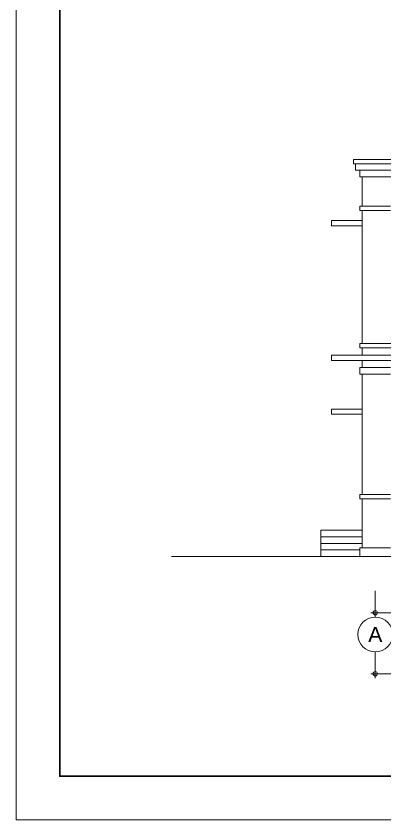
# Model space of a CAD drawing. Header units: millimetres. Extents: x -11 to 1593, y -101 to 195.
# Drawn here: x 1247.21 to 1255.66, y 118 to 136.42 of the extents above; entities that cross this region are included whole.
import ezdxf
from ezdxf.enums import TextEntityAlignment as Align

# ---------------------------------------------------------------- set-up
doc = ezdxf.new("R2010")
doc.units = ezdxf.units.MM
for name, color, linetype, lineweight in [('ars', 11, 'Continuous', 5), ('GRS KOP', 1, 'Continuous', 35), ('kop', 7, 'Continuous', 20), ('lan', 7, 'Continuous', 15), ('not', 7, 'Continuous', 20), ('tem', 5, 'Continuous', 20), ('u', 6, 'Continuous', 20)]:
    doc.layers.add(name, color=color, linetype=linetype, lineweight=lineweight)
doc.styles.add('BARU', font='complex.shx')
doc.styles.add('S', font='SIMPLEX', dxfattribs={"width": 1.1})
doc.styles.get("Standard").update_dxf_attribs({"font": 'ARIALUNI.TTF'})
doc.dimstyles.new('SK100', dxfattribs={"dimtxt": 0.25, "dimasz": 0.1, "dimexe": 0.1, "dimexo": 0, "dimgap": 0.15, "dimtad": 1, "dimdec": 0, "dimlfac": 100, "dimzin": 12, "dimdsep": 46, "dimtxsty": 'Standard', "dimblk": 'BULAT', "dimcen": 0.1, "dimclrd": 256, "dimclre": 256, "dimclrt": 256, "dimadec": 0, "dimazin": 3, "dimtfac": 1, "dimtdec": 0, "dimtofl": 0, "dimtmove": 0, "dimatfit": 3, "dimldrblk": 'BULAT', "dimfxl": 0.18, "dimtolj": 1, "dimtzin": 0, "dimlwd": -1, "dimlwe": -1, "dimarcsym": 0})

# ---------------------------------------------------------------- blocks, each defined once
blk = doc.blocks.new('BULAT')
for p, q in [((-1, 0), (1, 0)), ((0, -1), (0, 1))]:
    blk.add_line(p, q)
blk.add_circle((0, 0), 0.5)
blk = doc.blocks.new('*D42')
at = {"layer": 'Defpoints', "color": 0, "ltscale": 0.15}
for p in [(1255.439, 123.249), (1258.439, 123.249), (1258.439, 122.749)]:
    blk.add_point(p, dxfattribs=at)
at = {"layer": 'u', "ltscale": 0.15}
for p, q in [((1255.439, 123.249), (1255.439, 122.649)), ((1258.439, 123.249), (1258.439, 122.649)), ((1255.539, 122.749), (1258.339, 122.749))]:
    blk.add_line(p, q, dxfattribs=at)
at = {"layer": 'u', "ltscale": 0.15, "xscale": 0.1, "yscale": 0.1, "zscale": 0.1, "rotation": 180}
blk.add_blockref('BULAT', (1255.439, 122.749), dxfattribs=at)
at = {"layer": 'u', "ltscale": 0.15, "xscale": 0.1, "yscale": 0.1, "zscale": 0.1}
blk.add_blockref('BULAT', (1258.439, 122.749), dxfattribs=at)
at = {"layer": 'u', "ltscale": 0.15, "insert": (1256.939, 123.027), "char_height": 0.25, "attachment_point": 5}
blk.add_mtext('\\A1;300', dxfattribs=at)
blk = doc.blocks.new('*D43')
at = {"layer": 'Defpoints', "color": 0, "ltscale": 0.15}
for p in [(1255.439, 121.849), (1264.439, 121.849), (1264.439, 121.349)]:
    blk.add_point(p, dxfattribs=at)
at = {"layer": 'u', "ltscale": 0.15}
for p, q in [((1255.439, 121.849), (1255.439, 121.249)), ((1264.439, 121.849), (1264.439, 121.249)), ((1255.539, 121.349), (1264.339, 121.349))]:
    blk.add_line(p, q, dxfattribs=at)
at = {"layer": 'u', "ltscale": 0.15, "xscale": 0.1, "yscale": 0.1, "zscale": 0.1, "rotation": 180}
blk.add_blockref('BULAT', (1255.439, 121.349), dxfattribs=at)
at = {"layer": 'u', "ltscale": 0.15, "xscale": 0.1, "yscale": 0.1, "zscale": 0.1}
blk.add_blockref('BULAT', (1264.439, 121.349), dxfattribs=at)
at = {"layer": 'u', "ltscale": 0.15, "insert": (1259.939, 121.627), "char_height": 0.25, "attachment_point": 5}
blk.add_mtext('\\A1;900', dxfattribs=at)
blk = doc.blocks.new('NAV')
blk.add_circle((0, -0.4), 0.4)
at = {"style": 'S', "width": 0.75, "flags": 4}
blk.add_attdef('AV', text='', height=0.3, dxfattribs=at).set_placement((0, -0.4), align=Align.MIDDLE)
blk = doc.blocks.new('kop')
at = {"layer": 'GRS KOP'}
blk.add_lwpolyline([(1, 54), (83, 54), (83, 1), (1, 1)], close=True, dxfattribs=at)
at = {"layer": 'kop', "color": 7}
for p, q in [((0, 55), (0, 0)), ((0, 0), (84, 0))]:
    blk.add_line(p, q, dxfattribs=at)
at = {"layer": 'kop', "style": 'BARU', "flags": 4}
for p, height in [((73.8, 5.4), 0.35), ((80.303, 5.382), 0.25), ((73.8, 4.9), 0.35), ((80.303, 4.882), 0.25), ((73.8, 4.4), 0.35), ((80.303, 4.382), 0.25)]:
    blk.add_attdef('-', p, '', height=height, dxfattribs=at)
at = {"layer": 'kop', "flags": 4}
for tag, p in [('AR-00', (78.057, 2.648)), ('00', (81.238, 2.647))]:
    blk.add_attdef(tag, text='', height=0.35, dxfattribs=at).set_placement(p, align=Align.MIDDLE)

msp = doc.modelspace()

# ---------------------------------------------------------------- linework, layer by layer
at = {"layer": 'ars'}
for p, q in [((1264.1393, 128.9166), (1255.0893, 128.9166)), ((1255.0893, 128.9166), (1255.0893, 128.8166)), ((1264.1393, 128.8166), (1255.0893, 128.8166))]:
    msp.add_line(p, q, dxfattribs=at)
at = {"layer": 'lan'}
for p, q in [((1254.9393, 133.1366), (1264.4393, 133.1366)), ((1254.9393, 133.1366), (1254.9393, 133.0366)), ((1254.9393, 133.0366), (1264.4393, 133.0366)), ((1254.9893, 133.0366), (1254.9893, 132.8866)), ((1254.9893, 132.8866), (1264.3893, 132.8866)), ((1255.0893, 132.8866), (1255.0893, 132.7366)), ((1255.0893, 132.7366), (1264.2893, 132.7366)), ((1254.4393, 127.4166), (1255.1393, 127.4166)), ((1254.4393, 127.2966), (1254.4393, 127.4166)), ((1254.4393, 127.2966), (1255.1393, 127.2966)), ((1254.1893, 124.6366), (1254.1893, 124.0366)), ((1255.1393, 124.6366), (1254.1893, 124.6366)), ((1255.1393, 124.4866), (1254.1893, 124.4866)), ((1255.1393, 124.3366), (1254.1893, 124.3366)), ((1255.0893, 124.1866), (1254.1893, 124.1866)), ((1250.774, 124.0366), (1281.1353, 124.0366))]:
    msp.add_line(p, q, dxfattribs=at)
at = {"layer": 'tem'}
for p, q in [((1255.1393, 132.7366), (1255.1393, 132.0616)), ((1255.0893, 132.0616), (1255.0893, 131.9616)), ((1255.7893, 132.0616), (1255.0893, 132.0616)), ((1255.7893, 131.9616), (1255.0893, 131.9616)), ((1255.1393, 131.9616), (1255.1393, 128.9166)), ((1254.4393, 131.7366), (1255.1393, 131.7366)), ((1254.4393, 131.6166), (1254.4393, 131.7366)), ((1254.4393, 131.6166), (1255.1393, 131.6166)), ((1255.1393, 128.8166), (1255.1393, 128.6516)), ((1254.4393, 128.6516), (1258.1393, 128.6516)), ((1254.4393, 128.6516), (1254.4393, 128.5316)), ((1254.4393, 128.5316), (1258.1393, 128.5316)), ((1255.1393, 128.5316), (1255.1393, 128.3666)), ((1255.0893, 128.3666), (1255.0893, 128.2166)), ((1255.7893, 128.3666), (1255.0893, 128.3666)), ((1255.7893, 128.2166), (1255.0893, 128.2166)), ((1255.1393, 128.2166), (1255.1393, 125.4566)), ((1255.0893, 125.4566), (1255.0893, 125.3566)), ((1255.0893, 125.4566), (1255.7893, 125.4566)), ((1255.0893, 125.3566), (1255.7893, 125.3566)), ((1255.1393, 125.3566), (1255.1393, 124.2366)), ((1255.0893, 124.2366), (1255.7893, 124.2366)), ((1255.0893, 124.2366), (1255.0893, 124.0366))]:
    msp.add_line(p, q, dxfattribs=at)

# ---------------------------------------------------------------- block references
at = {"layer": 'kop'}
msp.add_blockref('kop', (1247.2142, 118), dxfattribs=at)
at = {"layer": 'not'}
ref = msp.add_blockref('NAV', (1255.4393, 122.6488), dxfattribs=at)
ref.add_attrib('AV', 'A', dxfattribs={"layer": '0', "height": 0.35, "flags": 4}).set_placement((1255.4393, 122.2488), align=Align.MIDDLE)

# ---------------------------------------------------------------- dimensions: what is measured, and where the dimension line sits
at = {"layer": 'u', "ltscale": 0.15}
for base, p1, p2, picture, middle in [((1258.4393, 122.7488), (1255.4393, 123.2488), (1258.4393, 123.2488), '*D42', (1256.9393, 122.7488)), ((1264.4393, 121.3488), (1255.4393, 121.8488), (1264.4393, 121.8488), '*D43', (1259.9393, 121.3488))]:
    dim = msp.add_linear_dim(base=base, p1=p1, p2=p2, dimstyle='SK100', dxfattribs=at)
    dim.commit()
    dim.dimension.update_dxf_attribs({"geometry": picture, "text_midpoint": middle, "dimtype": 160})

doc.saveas('drawing.dxf')
